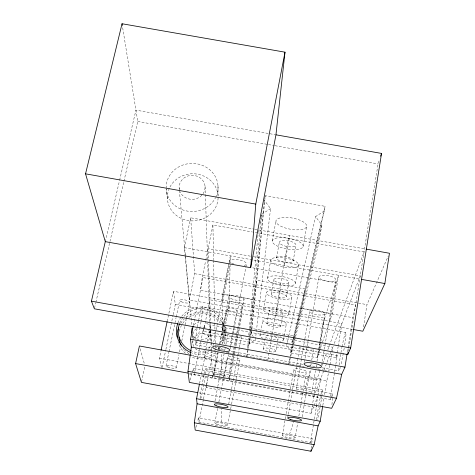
<?xml version="1.0" encoding="UTF-8"?>
<svg xmlns="http://www.w3.org/2000/svg" width="475" height="475" viewBox="0 0 475 475"><rect width="100%" height="100%" fill="white"/><g stroke="black" fill="none" stroke-linecap="round" stroke-linejoin="round"><path stroke-width="0.36" stroke-dasharray="2.38 1.78" d="M221.213 422.002L221.231 408.933M221.285 373.498L221.32 353.252M320.15 348.965L317.146 357.717L290.837 352.955L293.788 336.057L251.946 328.504L248.799 345.355L222.561 340.605L222.615 331.342M222.621 330.606L222.656 324.734M222.656 323.997L222.828 294.037L230.333 255.877L230.155 263.061M224.158 332.34L224.194 329.015M225.91 331.544L225.952 328.884M230.12 264.504L229.069 307.129L225.815 323.867M229.336 378.284L229.241 381.229L234.371 354.273M229.36 377.542L229.573 370.91L232.744 354.291M235.897 346.263L241.579 316.392L242.393 303.703L173.512 291.306L167.301 320.785M331.948 404.652L332.803 393.751L193.491 368.452L189.958 380.309M246.804 356.535L247.481 349.184M247.546 348.448L248.496 338.158M248.763 335.213L249.304 329.335M249.375 328.599L258.163 233.029M248.799 345.355L249.63 336.621M249.702 335.89L250.325 329.341M250.396 328.611L253.169 299.499L256.779 280.274L305.152 288.954L301.791 308.245L294.488 338.052M246.869 356.559L249.256 343.781L261.66 215.009M253.27 336.71L251.132 333.729L264.159 202.54M264.237 201.804L264.379 200.331L270.554 208.62L255.402 339.69L249.256 343.781M251.904 328.92L265.258 195.712L325.078 206.334L324.277 210.977L292.76 341.246L289.714 343.294M311.267 448.447L311.695 444.238M311.766 443.537L312.271 438.633L198.502 417.852L197.404 421.925M205.627 350.936L204.482 358.756L326.824 380.938L328.451 373.184M363.494 326.907L366.973 304.629L388.277 255.96M347.409 351.874L352.86 317.674L355.609 304.968L202.261 277.424L205.627 260.858M348.294 350.936L348.644 348.745M348.757 348.015L378.064 163.899L379.454 159.707M204.719 325.149L202.873 331.295L203.015 333.688L336.348 357.794L337.054 353.424M337.173 352.699L338.117 346.875M338.236 346.144L341.899 323.576L209.796 299.79L203.015 333.688M189.353 373.985L330.125 399.606L330.594 396.714M330.713 395.996L334.453 372.905M334.566 372.18L335.736 364.966M335.855 364.242L337.256 355.585L202.873 331.295L201.127 340.011M322.816 405.412L324.11 397.498M324.585 394.618L326.824 380.938M329.84 365.293L328.896 371.07L324.532 370.28M329.959 364.574L331.853 353.026M331.966 352.302L332.797 347.249L210.627 325.185L209.629 330.196M321.646 365.37L324.193 350.027M324.312 349.297L335.819 279.918A8.592 2.761 9.4 0 0 323.891 275.316A8.592 2.761 9.4 0 0 322.418 279.918A8.592 2.761 9.4 0 0 335.819 279.918M329.905 320.512L336.157 282.779L251.922 267.68M316.148 406.012L317.805 396.008M317.923 395.289L320.649 378.848L191.087 355.359M198.502 417.852L198.942 422.168L310.478 442.552L314.23 419.858M314.349 419.128L316.528 405.947L315.917 407.443L206.168 387.475L206.073 385.854L207.569 380.344M322.531 342.024L332.239 313.72L338.592 275.257L322.786 324.009L319.669 342.653M317.146 357.717L318.345 350.544M318.464 349.826L319.544 343.372M311.671 393.122L315.442 370.583M316.053 366.949L316.415 364.764M317.027 361.131L324.93 313.874A7.772 2.268 9.6 0 0 314.07 309.902A7.772 2.268 9.6 0 0 312.865 313.678A7.772 2.268 9.6 0 0 324.93 313.874M318.957 352.432L320.667 342.22M320.785 341.489L324.692 318.149L229.223 300.96L224.711 324.146M198.942 392.867L311.042 413.28L314.302 393.728M314.42 393.009L316.576 380.077L319.912 371.07M267.918 359.611L269.022 353.067M269.272 351.613L272.11 334.792M272.228 334.079L288.373 238.42M302.195 416.753L304.522 402.96M304.641 402.236L310.157 369.574M310.769 365.946L311.137 363.773M311.748 360.139L313.583 349.256A6.923 1.799 9.8 0 1 306.262 349.748A6.923 1.799 9.8 0 1 299.962 346.792L298.086 357.669M304.35 362.235L318.921 276.889M295.183 437.653A6.502 1.182 10.1 0 0 285.962 434.916A6.502 1.182 10.1 0 0 285.238 436.869A6.502 1.182 10.1 0 0 295.183 437.653L297.641 423.172M298.87 415.928L306.369 371.759A6.383 1.532 9.9 0 0 297.362 368.766A6.383 1.532 9.9 0 0 296.543 371.313A6.383 1.532 9.9 0 0 306.369 371.759M287.82 417.127L288.194 414.948M288.319 414.224L296.709 365.643M296.833 364.919L297.962 358.393M324.277 210.977L315.56 216.624L321.86 224.978L318.612 243.817L295.551 336.929M300.164 366.314L296.05 390.278A7.944 1.763 9.9 0 1 302.385 389.684A7.944 1.763 9.9 0 1 310.935 392.083M300.289 365.59L301.405 359.053M301.53 358.328L303.65 345.984M303.774 345.254L304.772 339.447M304.897 338.723L309.635 311.125M282.399 435.32L285.659 416.51M286.164 413.612L293.805 369.485M288.628 364.859L290.997 351.328L292.748 344.149M292.76 341.246L293.229 338.568M283.522 339.874L286.3 324.223A11.899 3.301 10.3 0 0 269.325 318.208A11.899 3.301 10.3 0 0 268.161 323.802A11.899 3.301 10.3 0 0 286.3 324.223M288.925 314.106A12.979 3.717 10.3 0 0 270.435 307.444A12.979 3.717 10.3 0 0 269.111 313.743A12.979 3.717 10.3 0 0 288.925 314.106L291.917 297.225A12.92 3.889 10.2 0 0 273.541 290.439A12.92 3.889 10.2 0 0 272.169 297.035A12.92 3.889 10.2 0 0 291.917 297.225M295.355 283.468A14.208 4.453 10.2 0 0 275.185 275.85A14.208 4.453 10.2 0 0 273.6 283.397A14.208 4.453 10.2 0 0 295.355 283.468L298.597 265.157A14.137 4.655 10.2 0 0 278.564 257.391A14.137 4.655 10.2 0 0 276.919 265.288A14.137 4.655 10.2 0 0 298.597 265.157M303.127 246.436A15.693 5.427 10.2 0 0 280.945 237.589A15.693 5.427 10.2 0 0 279.015 246.792A15.693 5.427 10.2 0 0 303.127 246.436L306.66 226.438A15.604 5.67 10.2 0 0 284.644 217.408A15.604 5.67 10.2 0 0 282.643 227.032A15.604 5.67 10.2 0 0 306.66 226.438M275.892 351.162A6.454 1.633 10.3 0 0 266.629 348.032A6.454 1.633 10.3 0 0 266.101 350.811A6.454 1.633 10.3 0 0 275.892 351.162L278.089 338.895A6.436 1.698 10.3 0 0 268.868 335.724A6.436 1.698 10.3 0 0 268.316 338.61A6.436 1.698 10.3 0 0 278.089 338.895M280.66 326.277A7.018 1.93 10.3 0 0 270.619 322.751A7.018 1.93 10.3 0 0 269.99 326.034A7.018 1.93 10.3 0 0 280.66 326.277L283.029 313.043A6.988 2.001 10.3 0 0 273.036 309.468A6.988 2.001 10.3 0 0 272.389 312.871A6.988 2.001 10.3 0 0 283.029 313.043M286.33 296.673A7.683 2.31 10.2 0 0 275.369 292.647A7.683 2.31 10.2 0 0 274.615 296.578A7.683 2.31 10.2 0 0 286.33 296.673L288.901 282.31A7.648 2.399 10.2 0 0 278 278.219A7.648 2.399 10.2 0 0 277.216 282.298A7.648 2.399 10.2 0 0 288.901 282.31M293.188 260.864A8.485 2.82 10.2 0 0 281.123 256.197A8.485 2.82 10.2 0 0 280.202 260.995A8.485 2.82 10.2 0 0 293.188 260.864L295.996 245.159A8.449 2.921 10.2 0 0 284.002 240.415A8.449 2.921 10.2 0 0 283.053 245.391A8.449 2.921 10.2 0 0 295.996 245.159M284.4 265.555L289.845 235.487M275.88 315.56L280.66 289.132M271.213 293.96L273.837 279.609M266.849 323.79L269.272 310.567M263.186 348.864L265.424 336.609M267.389 278.451L270.768 260.181M263.376 309.504L266.487 292.659M259.997 335.629L260.526 332.785M260.656 332.072L262.877 319.996M276.486 257.877L279.365 242.191M251.132 333.729L251.756 330.392M272.24 240.92L275.945 220.964M227.584 425.303L231.432 404.902M231.568 404.172L234.175 390.325M234.312 389.601L236.235 379.394M236.372 378.67L239.946 359.723M234.507 353.548L235.754 346.988M258.305 232.311L259.124 227.976M260.086 222.929L261.048 217.877M261.185 217.158L261.594 214.991M264.759 198.348L265.258 195.712M228.707 404.112L231.438 389.666M231.574 388.948L237.999 355.009M238.135 354.291L239.364 347.789M239.501 347.071L241.413 336.959M214.837 422.976L217.633 408.417M218.892 401.862L227.418 357.449M224.224 376.426L228.38 354.76M228.523 354.041L228.938 351.874M229.906 346.821L232.263 334.543M232.4 333.824L233.51 328.047M233.647 327.322L236.835 310.715M230.221 348.816L233.148 333.581M233.284 332.85L246.501 263.916M232.887 353.566L236.603 334.056M236.746 333.331L242.393 303.703M229.205 377.393L233.611 354.261M233.753 353.537L244.079 299.327M215.015 400.87L217.663 387.161M217.799 386.442L219.61 377.061M219.753 376.343L224.069 353.982M224.764 350.372L225.186 348.211M225.88 344.601L227.97 333.782M212.919 375.309L212.361 378.165L212.266 375.202M213.055 374.597L215.561 361.754L215.389 352.883M217.859 352.901L213.501 375.286A7.921 1.763 10.8 0 1 220.269 374.728A7.921 1.763 10.8 0 1 228.819 377.601M218.565 349.291L218.987 347.13M219.688 343.52L221.659 333.408M222.223 330.523L223.351 324.746M223.487 324.021L228.837 296.59M213.946 374.555L218.162 352.907M218.862 349.303L219.284 347.136M219.99 343.532L221.956 333.426M222.52 330.541L223.363 326.212M223.505 325.494L226.735 308.898M222.597 335.012L224.568 324.87M222.561 340.605L224.259 331.871M224.402 331.146L225.251 326.776M212.996 345.699L215.988 330.475M216.131 329.751L229.668 260.9M198.942 422.168L203.365 399.653M203.508 398.929L206.073 385.854M222.787 301.227L230.001 264.498M206.168 387.475L206.589 385.338M206.726 384.625L208.679 374.68M208.816 373.968L211.737 359.1M209.493 330.909L205.942 348.798L208.852 349.327M199.589 383.456L201.317 374.739M201.459 374.015L206.049 350.865M200.984 340.741L194.144 374.894L194.002 373.463M205.776 260.14L212.931 224.96L252.356 231.99M193.301 325.529L202.427 280.636L202.261 277.424L200.468 290.267L352.86 317.674M352.676 329.395L189.264 299.957L194.667 273.689L190.653 217.793L254.107 229.116M176.29 367.715L178.95 354.766M179.544 351.886L180.577 346.845M181.765 341.092L186.2 319.503M186.348 318.784L189.745 302.231M162.1 367.525L165.739 350.122M165.894 349.398L173.031 315.317M173.179 314.593L175.305 304.445L173.512 291.306M166.03 365.851L168.88 352.189M169.029 351.47L176.071 317.674M176.225 316.956L179.669 300.414M161.476 367.537L159.428 358.174L160.942 350.983M185.203 256.488L184.377 247.647L190.653 217.793M141.586 381.674L144.81 366.635M287.149 343.17L286.663 345.337L290.997 351.328M287.316 342.445L288.616 336.662M288.776 335.938L315.56 216.624M94.537 308.091L95.701 303.05M95.867 302.326L123.737 182.002M123.904 181.284L137.756 121.481L122.271 25.217M105.296 241.638L119.474 180.779M119.605 180.221L135.927 110.129L275.233 134.686M293.692 336.46L325.078 206.334M292.927 343.431L294.328 337.689M294.506 336.971L321.86 224.978M290.837 352.955L292.576 345.859M292.748 345.147L294.316 338.764M288.806 364.141L295.373 337.642M195.943 427.358L196.674 424.644M289.471 434.465L293.621 422.133M304.873 388.681L311.077 370.239M320.387 348.27L322.287 342.718M321.967 365.53L322.478 364.141M322.733 363.452L326.842 352.367M327.869 349.594L364.052 251.922L253.086 232.121M313.821 396.601L323.813 370.607M324.081 369.918L333.189 346.228M334.252 343.467L360.246 275.838L253.246 256.69M311.042 413.28L317.698 396.667L189.495 373.374M336.348 357.794L337.256 355.585M310.478 442.552L312.271 438.633M330.125 399.606L330.719 398.299M331.022 397.652L332.803 393.751M261.731 214.273L270.554 208.62M137.756 121.481L267.769 144.43M268.5 144.56L274.342 145.588M275.072 145.718L378.064 163.899M254.832 229.247L258.483 229.894M259.207 230.025L365.465 248.977M250.337 256.168L208.121 248.615L211.44 350.033M184.377 247.647L360.109 279.11M194.667 273.689L366.973 304.629M222.828 294.037L253.169 299.499M301.791 308.245L332.239 313.72M198.609 320.447A19.404 1.348 -79.7 0 1 202.439 306.696L345.747 332.53M175.305 304.445L241.579 316.392M195.504 344.868L212.248 347.902M218.072 348.959L225.352 350.277M231.177 351.328L303.258 364.384M308.352 365.305L317.086 366.884M322.187 367.81L338.93 370.838M209.576 349.457L215.401 350.514M226.314 352.492L228.493 352.883M229.223 353.014L232.132 353.543M232.863 353.673L238.682 354.73M239.406 354.861L245.231 355.918M245.955 356.048L251.78 357.099M252.504 357.236L258.323 358.287M259.053 358.417L264.872 359.474M265.602 359.605L271.421 360.662M272.151 360.792L277.97 361.843M278.694 361.98L284.519 363.031M285.243 363.161L291.062 364.218M291.793 364.349L297.611 365.406M298.342 365.536L304.16 366.587M317.983 369.093L323.808 370.15M215.561 361.754L316.576 380.077M159.428 358.174L229.573 370.91M205.907 368.802L322.311 389.933M140.202 348.834L144.37 363.779M167.39 198.888L166.191 189.032A25.959 24.029 -1.5 0 0 187.102 211.054A25.959 24.029 -1.5 0 0 215.484 197.796M193.491 368.452L193.925 372.744M192.143 335.813L192.559 340.213M192.63 340.949L192.838 343.152M179.164 188.159L179.301 189.632M179.366 190.368L185.363 255.087M185.434 255.823L191.906 325.69M192.654 333.777L192.862 335.985M185.274 257.224L189.264 299.957M205.063 186.426L205.319 193.842M205.348 194.584L210.045 328.765M210.069 329.508L210.253 334.697M210.817 330.742L211.179 341.786A9.197 8.883 -5 0 0 202.861 333.64A9.197 8.883 -5 0 0 193.123 340.272M211.446 350.253L212.242 374.46M212.931 224.96L213.602 259.712M213.613 260.454L214.938 329.223M214.991 332.179L215.234 344.749M215.246 345.485L215.288 347.706M217.983 185.559L218.049 195.474M208.768 330.6A8.716 8.408 -4.7 0 1 206.91 341.964M205.461 342.855A8.716 8.408 -4.7 0 1 194.328 340.094M193.313 338.135A8.716 8.408 -4.7 0 1 196.686 328.415M198.722 327.423A8.716 8.408 -4.7 0 1 205.366 327.774M179.324 189.406A12.979 12.012 -1.5 0 1 194.613 175.536A12.979 12.012 -1.5 0 1 203.134 193.64M201.922 195.166A12.979 12.012 -1.5 0 1 180.061 191.823M169.997 186.93A25.389 23.566 -1.6 0 1 213.613 183.855A25.389 23.566 -1.6 0 1 195.284 220.774A25.389 23.566 -1.6 0 1 169.385 188.171M166.155 188.338A25.959 24.029 -1.5 0 1 197.095 163.857A25.959 24.029 -1.5 0 1 215.804 197.167M211.203 342.362A9.197 8.883 -5 0 1 208.121 349.089M205.022 350.865A9.197 8.883 -5 0 1 195.124 348.412M193.782 346.495A9.197 8.883 -5 0 1 192.993 340.836M225.827 333.741A24.783 23.869 -4.5 0 1 222.199 343.49M219.076 347.338A24.783 23.869 -4.5 0 1 218.043 348.317M212.723 351.951A24.783 23.869 -4.5 0 1 191.003 352.658M177.911 322.964A24.783 23.869 -4.5 0 1 181.272 316.849M181.705 316.291A24.783 23.869 -4.5 0 1 205.948 307.396A24.783 23.869 -4.5 0 1 225.055 324.116M225.696 326.83A24.783 23.869 -4.5 0 1 225.91 333.046M214.647 375.274A5.231 1.164 10.9 0 1 215.769 373.973A5.231 1.164 10.9 0 1 222.389 375.179A5.231 1.164 10.9 0 1 223.529 376.889M210.817 330.606A9.559 9.203 -4.5 0 1 199.441 339.779M198.835 339.649A9.559 9.203 -4.5 0 1 192.44 334.329M194.055 324.722A9.559 9.203 -4.5 0 1 198.152 322.044M206.518 323.012A9.559 9.203 -4.5 0 1 210.793 330.006M224.224 331.912A23.014 22.159 -4.5 0 1 219.646 344.054M217.324 346.608A23.014 22.159 -4.5 0 1 215.816 347.914M208.816 351.732A23.014 22.159 -4.5 0 1 191.74 351.078M179.722 323.137A23.014 22.159 -4.5 0 1 182.994 317.448M183.944 316.326A23.014 22.159 -4.5 0 1 206.714 309.278A23.014 22.159 -4.5 0 1 223.6 325.44M223.767 326.153A23.014 22.159 -4.5 0 1 224.253 331.182M225.874 333.539A24.415 23.536 -4.7 0 1 223.553 345.539M222.175 347.943A24.415 23.536 -4.7 0 1 220.952 349.647M218.084 352.705A24.415 23.536 -4.7 0 1 191.455 356.986M185.476 353.305A24.415 23.536 -4.7 0 1 178.012 341.875M180.678 323.392A24.415 23.536 -4.7 0 1 184.152 319.075M186.253 317.223A24.415 23.536 -4.7 0 1 223.155 324.425M223.476 325.037A24.415 23.536 -4.7 0 1 225.619 331.508M222.092 326.129A22.669 21.856 -4.7 0 1 222.573 343.496M220.519 347.314A22.669 21.856 -4.7 0 1 219.207 349.066M215.502 352.61A22.669 21.856 -4.7 0 1 189.632 354.136M189.002 353.744A22.669 21.856 -4.7 0 1 184.526 349.998M184.039 349.452A22.669 21.856 -4.7 0 1 183.13 348.317M179.318 331.318A22.669 21.856 -4.7 0 1 182.299 324.039M182.703 323.433A22.669 21.856 -4.7 0 1 186.034 319.616M188.925 317.383A22.669 21.856 -4.7 0 1 220.263 323.042M276.076 335.469A11.952 3.147 10.3 0 1 279.644 341.424M263.132 338.438A11.952 3.147 10.3 0 1 267.704 334.032M270.423 334.317A11.952 3.147 10.3 0 1 272.288 334.614M273.523 334.857A11.952 3.147 10.3 0 1 275.346 335.279M204.381 373.647A15.812 0.885 -79.5 0 1 205.533 374.84M205.342 376.158A15.812 0.885 -79.5 0 1 200.783 398.668M200.112 398.175A15.812 0.885 -79.5 0 1 204.238 374.258M321.023 393.983A15.847 0.796 -80 0 1 321.979 395.01M321.902 395.633A15.847 0.796 -80 0 1 320.192 406.404M320.067 407.093A15.847 0.796 -80 0 1 317.437 419.556M316.712 419.787A15.847 0.796 -80 0 1 318.541 406.653M318.891 404.641A15.847 0.796 -80 0 1 320.892 394.541M305.496 346.014A6.923 1.799 9.8 0 1 306.69 346.174M307.289 346.275A6.923 1.799 9.8 0 1 309.047 346.655M241.288 336.662A6.905 1.793 10.8 0 1 234.68 336.811A6.905 1.793 10.8 0 1 228.19 334.293M233.071 332.933A6.905 1.793 10.8 0 1 234.252 333.088M234.846 333.189A6.905 1.793 10.8 0 1 236.609 333.569M202.439 306.696A19.404 1.348 -79.7 0 1 201.115 321.213M201.002 321.896A19.404 1.348 -79.7 0 1 200.272 326.082M200.011 327.477A19.404 1.348 -79.7 0 1 197.469 339.328M196.959 341.246A19.404 1.348 -79.7 0 1 195.409 340.581M195.552 339.221A19.404 1.348 -79.7 0 1 198.467 321.142M342.065 346.661A19.463 1.205 -79.9 0 1 345.764 332.524A19.463 1.205 -79.9 0 1 344.417 346.768M344.185 348.187A19.463 1.205 -79.9 0 1 343.562 351.821M343.3 353.269A19.463 1.205 -79.9 0 1 340.902 364.901M340.266 367.424A19.463 1.205 -79.9 0 1 338.912 366.938M339.12 364.96A19.463 1.205 -79.9 0 1 341.935 347.344M233.795 264.053A8.562 2.755 11 0 1 231.26 259.558A8.562 2.755 11 0 1 243.61 261.232A8.562 2.755 11 0 1 243.912 265.424M225.15 378.943A7.921 1.763 10.8 0 1 223.28 378.783M222.627 378.694A7.921 1.763 10.8 0 1 219.278 378.053M218.637 377.892A7.921 1.763 10.8 0 1 217.413 377.536M307.254 393.864A7.944 1.763 9.9 0 1 305.324 393.686M303.293 393.377A7.944 1.763 9.9 0 1 299.488 392.451M167.675 366.979A5.231 1.164 11.4 0 0 176.172 368A5.231 1.164 11.4 0 0 169.64 365.358A5.231 1.164 11.4 0 0 167.675 366.979M181.242 301.726A5.142 1.437 11.7 0 0 189.614 302.587A5.142 1.437 11.7 0 0 183.267 299.642A5.142 1.437 11.7 0 0 181.242 301.726M228.166 310.181A5.136 1.443 10.9 0 0 236.645 311.06A5.136 1.443 10.9 0 0 230.547 308.156A5.136 1.443 10.9 0 0 228.166 310.181M229.182 358.857A6.371 1.526 10.7 0 0 239.703 360.08A6.371 1.526 10.7 0 0 232.162 356.802A6.371 1.526 10.7 0 0 229.182 358.857M216.677 424.151A6.484 1.182 10.7 0 0 227.359 425.576A6.484 1.182 10.7 0 0 219.598 422.679A6.484 1.182 10.7 0 0 216.677 424.151M230.963 298.567A7.748 2.262 10.9 0 0 243.776 299.868A7.748 2.262 10.9 0 0 234.632 295.391A7.748 2.262 10.9 0 0 230.963 298.567"/><path stroke-width="0.71" d="M250.669 267.692L255.776 204.096L285 52.179L122.039 23.75L85.542 173.826L105.296 241.638L250.669 267.692L275.957 134.811L285 52.179M199.441 384.186L196.561 398.715L197.078 403.803L194.311 422.774L195.207 430.077L310.977 451.25L311.125 449.849M347.059 354.059L344.969 367.157L341.685 374.336L336.49 398.27L331.663 408.292L189.335 382.399L187.963 371.284L191.324 347.094L190.523 339.209L193.159 326.254M353.4 329.525L362.823 331.223L384.857 283.539L389.458 253.258L366.189 249.108M105.373 241.336L91.432 301.168L94.371 308.809L347.712 354.588L348.062 352.397M347.712 354.588L350.669 347.973L381.538 153.425L276.034 134.829M310.977 451.25L314.147 444.677L318.108 425.873L320.221 421.248L322.697 406.131M161.09 350.265L167.152 321.504M197.487 392.599L141.437 382.393L135.595 363.577L139.412 345.99L190.362 355.229M380.612 156.216L381.538 153.425M85.542 173.826L255.776 204.096M361.564 279.371L384.857 283.539M91.432 301.168L350.669 347.973M190.523 339.209L344.969 367.157M191.324 347.094L341.685 374.336M187.963 371.284L336.49 398.27M135.595 363.577L188.041 373.107M196.561 398.715L320.221 421.248M197.078 403.803L318.108 425.873M194.311 422.774L314.147 444.677M122.039 23.75L122.271 25.217M190.35 352.367A24.783 23.869 -4.5 0 1 177.674 323.629M192.037 333.195A9.559 9.203 -4.5 0 1 192.203 327.845M191.134 350.811A23.014 22.159 -4.5 0 1 179.467 323.825M177.187 337.143A24.415 23.536 -4.7 0 1 178.553 327.708M181.563 345.901A22.669 21.856 -4.7 0 1 178.927 337.012M290.742 419.621A7.06 1.395 10 0 0 301.577 420.381A7.06 1.395 10 0 0 291.597 417.317A7.06 1.395 10 0 0 290.742 419.621M216.315 405.828A7.042 1.389 10.8 0 0 227.911 407.318A7.042 1.389 10.8 0 0 219.492 404.041A7.042 1.389 10.8 0 0 216.315 405.828M307.776 366.243A8.799 2.161 9.7 0 0 321.409 366.831A8.799 2.161 9.7 0 0 309.094 362.668A8.799 2.161 9.7 0 0 307.776 366.243M215.187 349.119A8.77 2.155 10.9 0 0 229.633 350.782A8.77 2.155 10.9 0 0 219.159 346.174A8.77 2.155 10.9 0 0 215.187 349.119"/></g></svg>
